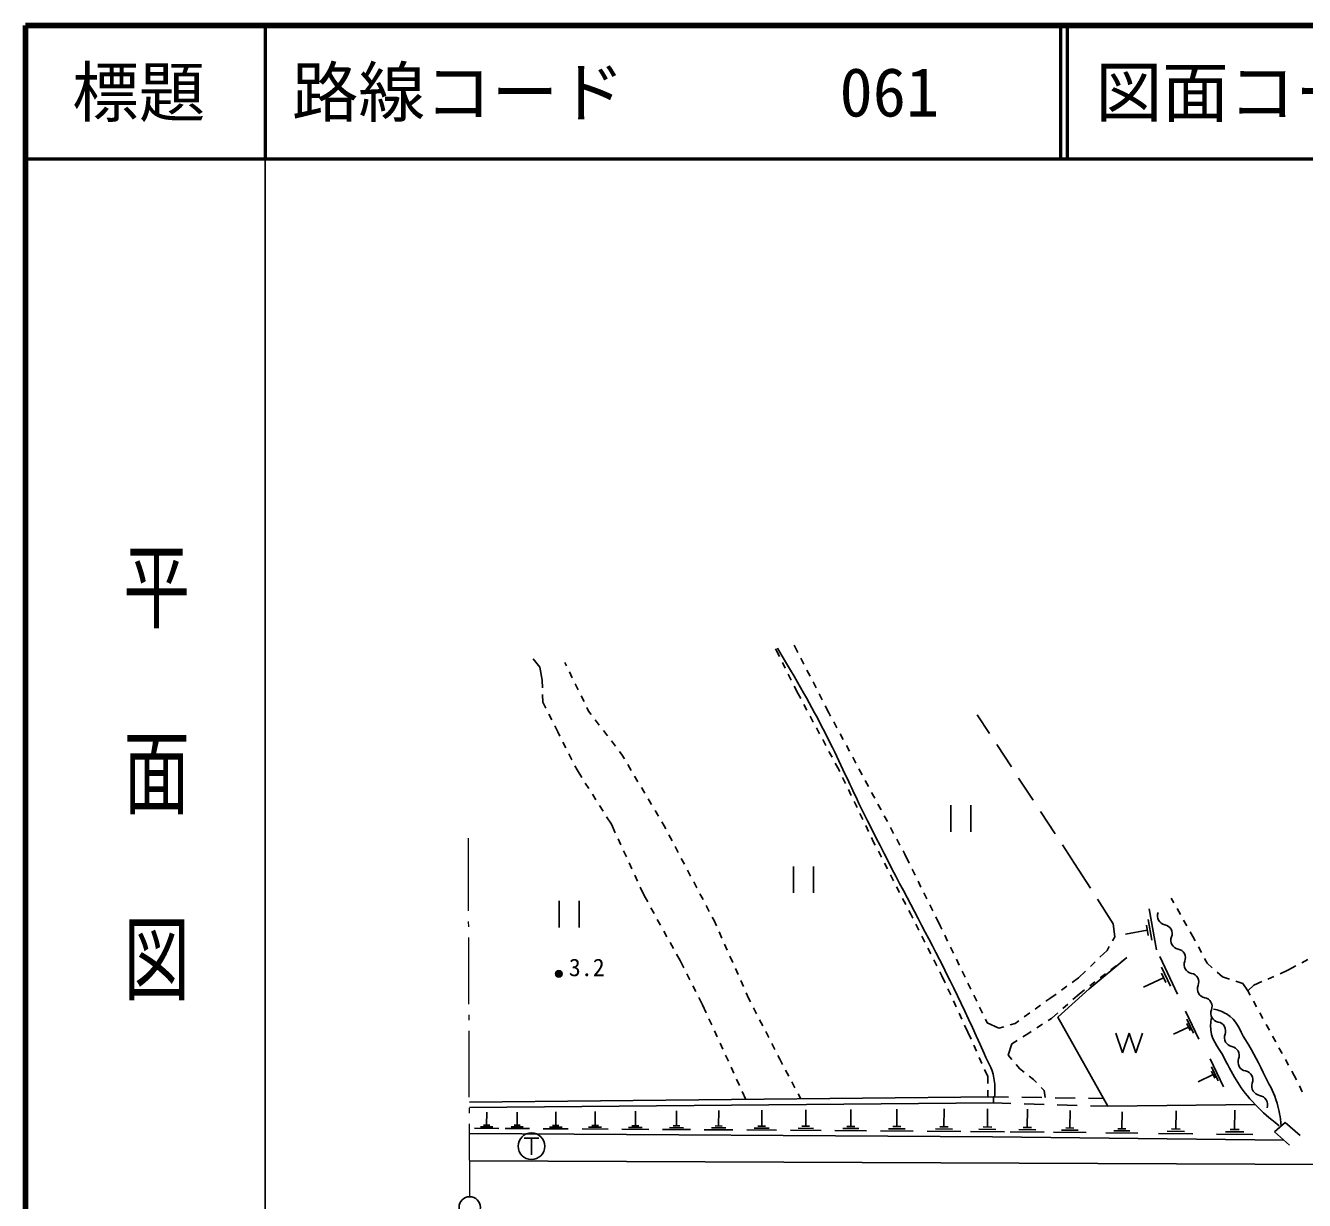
# Model space of a CAD drawing. Units: millimetres, scale not verified. Extents: x 40000 to 680000, y 20000 to 380000.
# Drawn here: x 40000 to 136063, y 291741 to 380000 of the extents above; entities that cross this region are included whole.
import ezdxf
from ezdxf.enums import TextEntityAlignment as Align

# ---------------------------------------------------------------- set-up
doc = ezdxf.new("R2010")
doc.units = ezdxf.units.MM
doc.header["$LTSCALE"] = 1000
for name, color, linetype, lineweight in [('M-BGD', 7, 'Continuous', 25), ('M-BGD-EXST', 7, 'Continuous', 25), ('M-BGD-HTXT', 7, 'Continuous', 13), ('M-BMK-SRVR', 3, 'Continuous', 25), ('M-STR-STRD', 7, 'Continuous', 25), ('M-TTL', 2, 'Continuous', 140), ('M-TTL-BAND', 7, 'Continuous', 25), ('M-TTL-LINE', 7, 'Continuous', 50)]:
    doc.layers.add(name, color=color, linetype=linetype, lineweight=lineweight)
doc.layers.add('M-TTL-TXT', color=7, linetype='Continuous')
doc.styles.add('@ＭＳ ゴシック', font='')
doc.styles.add('ＭＳ ゴシック', font='')
doc.styles.get('@ＭＳ ゴシック').set_extended_font_data('@MS Gothic')
doc.styles.get('ＭＳ ゴシック').set_extended_font_data('MS Gothic')

msp = doc.modelspace()

# ---------------------------------------------------------------- linework, layer by layer
at = {"layer": 'M-BGD'}
for p, q in [((98011, 332913), (97733, 333454)), ((78637, 331803), (78117, 332431)), ((96622, 332611), (96334, 333185)), ((98468, 332023), (98239, 332468)), ((78816, 330835), (78637, 331803)), ((80503, 332162), (80629, 331904)), ((80849, 331455), (81069, 331006)), ((97070, 331717), (96846, 332164)), ((98924, 331133), (98696, 331578)), ((78829, 330259), (78816, 330835)), ((81289, 330557), (81510, 330108)), ((97518, 330823), (97294, 331270)), ((99381, 330244), (99153, 330688)), ((78852, 329184), (78840, 329759)), ((81730, 329659), (81950, 329210)), ((98029, 329803), (97742, 330376)), ((98223, 329442), (98029, 329803)), ((99837, 329354), (99609, 329799)), ((79078, 328730), (78852, 329184)), ((82170, 328761), (82296, 328502)), ((98696, 328560), (98460, 329001)), ((100344, 328368), (100066, 328909)), ((79524, 327835), (79301, 328282)), ((82296, 328502), (82493, 328245)), ((82795, 327847), (83098, 327449)), ((99168, 327679), (98932, 328120)), ((100475, 328123), (100344, 328368)), ((100948, 327242), (100712, 327683)), ((111484, 328215), (112401, 326817)), ((79973, 326933), (79747, 327387)), ((80132, 326620), (79973, 326933)), ((83401, 327051), (83704, 326653)), ((99641, 326798), (99405, 327238)), ((101421, 326361), (101185, 326802)), ((80586, 325729), (80359, 326175)), ((84006, 326255), (84309, 325857)), ((100114, 325916), (99877, 326357)), ((101895, 325480), (101658, 325921)), ((112950, 325981), (114047, 324309)), ((81040, 324838), (80813, 325284)), ((84612, 325459), (84808, 325202)), ((84808, 325202), (84981, 324910)), ((100586, 325035), (100350, 325476)), ((102368, 324599), (102131, 325040)), ((81426, 324080), (81267, 324393)), ((81780, 323520), (81426, 324080)), ((85237, 324481), (85492, 324051)), ((101016, 324233), (100822, 324594)), ((101152, 323951), (101016, 324233)), ((102841, 323719), (102604, 324159)), ((82313, 322674), (82047, 323097)), ((85748, 323621), (86003, 323191)), ((101587, 323051), (101370, 323501)), ((103314, 322838), (103078, 323278)), ((114595, 323472), (115692, 321800)), ((82847, 321828), (82580, 322251)), ((86259, 322761), (86514, 322332)), ((86770, 321902), (87025, 321472)), ((102022, 322150), (101805, 322600)), ((103787, 321957), (103551, 322397)), ((83380, 320983), (83114, 321405)), ((87281, 321042), (87537, 320613)), ((102457, 321250), (102240, 321700)), ((104261, 321076), (104024, 321516)), ((109514, 321430), (109514, 319430)), ((111014, 321430), (111014, 319430)), ((116241, 320964), (117337, 319292)), ((84001, 319999), (83647, 320560)), ((84293, 319365), (84001, 319999)), ((87792, 320183), (87965, 319892)), ((87965, 319892), (88093, 319649)), ((102892, 320349), (102674, 320799)), ((103327, 319449), (103109, 319899)), ((104734, 320195), (104497, 320635)), ((88326, 319206), (88559, 318764)), ((103680, 318716), (103544, 318998)), ((105207, 319314), (104970, 319754)), ((84711, 318457), (84502, 318911)), ((85129, 317549), (84920, 318003)), ((88792, 318322), (89025, 317879)), ((103830, 318424), (103680, 318716)), ((104286, 317534), (104058, 317979)), ((105680, 318433), (105444, 318873)), ((106048, 317748), (105917, 317992)), ((117886, 318455), (118803, 317057)), ((85548, 316640), (85339, 317095)), ((89258, 317437), (89491, 316994)), ((104742, 316644), (104514, 317089)), ((106377, 317080), (106048, 317748)), ((118803, 317057), (119983, 315209)), ((85966, 315732), (85757, 316186)), ((89724, 316552), (89956, 316109)), ((97674, 316837), (97674, 314837)), ((99174, 316837), (99174, 314837)), ((105198, 315754), (104970, 316199)), ((106819, 316183), (106598, 316631)), ((86467, 314644), (86175, 315278)), ((90189, 315667), (90422, 315224)), ((105654, 314864), (105426, 315309)), ((107261, 315286), (107040, 315734)), ((80093, 314254), (80093, 312254)), ((81593, 314254), (81593, 312254)), ((86730, 314170), (86467, 314644)), ((90655, 314782), (90888, 314340)), ((106110, 313974), (105882, 314419)), ((107703, 314388), (107482, 314837)), ((120521, 314366), (121700, 312518)), ((126256, 314103), (126062, 314449)), ((87213, 313294), (86971, 313732)), ((91121, 313897), (91354, 313455)), ((106488, 313236), (106338, 313529)), ((106641, 312933), (106488, 313236)), ((108144, 313491), (107924, 313940)), ((124408, 313654), (124940, 310560)), ((126747, 313232), (126502, 313668)), ((87696, 312419), (87455, 312857)), ((91587, 313012), (91715, 312770)), ((91715, 312770), (91895, 312366)), ((107093, 312041), (106867, 312487)), ((108694, 312375), (108365, 313043)), ((108824, 312107), (108694, 312375)), ((121700, 312518), (121826, 311532)), ((124195, 312423), (124328, 311649)), ((124334, 312845), (124601, 311298)), ((127237, 312360), (126992, 312796)), ((88180, 311543), (87938, 311981)), ((92099, 311909), (92302, 311453)), ((107545, 311149), (107319, 311595)), ((109261, 311207), (109043, 311657)), ((121826, 311532), (121657, 311245)), ((124261, 312036), (122611, 311752)), ((127677, 311579), (127482, 311925)), ((127861, 311235), (127677, 311579)), ((88663, 310668), (88422, 311106)), ((92506, 310996), (92710, 310539)), ((107997, 310257), (107771, 310703)), ((109697, 310308), (109479, 310757)), ((121234, 310527), (120706, 310017)), ((121403, 310814), (121234, 310527)), ((128333, 310354), (128097, 310795)), ((89167, 309756), (88905, 310230)), ((89444, 309211), (89167, 309756)), ((92913, 310083), (93117, 309626)), ((108449, 309365), (108223, 309811)), ((110134, 309408), (109916, 309858)), ((120346, 309669), (119987, 309322)), ((121919, 309369), (121522, 309066)), ((122716, 309978), (122317, 309673)), ((125192, 310068), (126530, 307227)), ((128753, 309570), (128569, 309913)), ((129142, 309217), (128753, 309570)), ((135430, 309364), (134816, 309031)), ((136310, 309840), (135870, 309602)), ((89897, 308319), (89671, 308765)), ((93321, 309169), (93525, 308713)), ((108829, 308617), (108675, 308919)), ((109073, 308088), (108829, 308617)), ((110571, 308508), (110352, 308958)), ((119099, 308464), (118623, 308122)), ((119627, 308974), (119099, 308464)), ((121124, 308763), (120727, 308459)), ((125482, 308469), (123967, 307755)), ((125315, 308824), (125650, 308114)), ((125337, 309268), (126006, 307848)), ((129901, 308529), (129512, 308881)), ((130435, 308355), (129901, 308529)), ((133772, 308575), (133314, 308375)), ((134816, 309031), (134230, 308775)), ((90350, 307428), (90124, 307873)), ((93728, 308256), (93932, 307800)), ((109492, 307181), (109282, 307635)), ((111007, 307609), (110789, 308058)), ((118217, 307830), (117811, 307538)), ((119535, 307549), (119135, 307244)), ((120330, 308156), (119932, 307853)), ((131444, 308027), (130910, 308201)), ((131803, 307489), (131444, 308027)), ((132269, 307919), (131803, 307489)), ((131803, 307489), (131987, 307153)), ((132855, 308175), (132269, 307919)), ((90854, 306437), (90577, 306982)), ((94136, 307343), (94316, 306939)), ((94316, 306939), (94463, 306649)), ((109911, 306273), (109702, 306727)), ((111444, 306709), (111225, 307159)), ((116929, 306903), (116644, 306699)), ((117405, 307246), (116929, 306903)), ((118282, 306494), (117907, 306164)), ((119135, 307244), (118658, 306825)), ((132228, 306715), (132468, 306276)), ((91126, 305841), (90854, 306437)), ((94690, 306203), (94916, 305758)), ((110331, 305365), (110121, 305819)), ((111880, 305809), (111662, 306259)), ((115425, 305825), (115018, 305533)), ((116237, 306408), (115831, 306116)), ((117531, 305834), (117054, 305414)), ((127129, 305956), (128122, 303848)), ((132709, 305838), (132950, 305400)), ((91542, 304931), (91334, 305386)), ((95142, 305312), (95369, 304866)), ((110784, 304383), (110540, 304911)), ((112228, 305091), (112098, 305359)), ((113107, 304679), (112228, 305091)), ((113478, 304788), (113107, 304679)), ((114327, 305038), (113957, 304929)), ((114612, 305242), (114327, 305038)), ((116384, 304977), (115966, 304704)), ((117054, 305414), (116803, 305250)), ((127344, 304769), (126220, 304240)), ((127220, 305033), (127468, 304506)), ((127237, 305363), (127733, 304309)), ((133191, 304962), (133431, 304524)), ((91957, 304022), (91750, 304476)), ((92373, 303112), (92165, 303567)), ((95595, 304420), (95822, 303974)), ((111019, 303856), (110784, 304383)), ((114473, 303758), (114076, 303513)), ((115296, 304266), (114899, 304021)), ((115547, 304430), (115296, 304266)), ((121893, 304317), (122393, 302817)), ((122393, 302817), (122893, 304317)), ((122893, 304317), (123393, 302817)), ((123393, 302817), (123893, 304317)), ((133672, 304085), (133913, 303647)), ((92789, 302203), (92581, 302657)), ((96048, 303528), (96274, 303083)), ((96501, 302637), (96648, 302347)), ((111427, 302943), (111223, 303399)), ((114076, 303513), (113807, 302652)), ((113807, 302652), (114079, 302335)), ((134153, 303209), (134394, 302771)), ((93204, 301293), (92997, 301748)), ((96648, 302347), (96851, 301964)), ((111834, 302030), (111631, 302486)), ((114405, 301955), (114677, 301638)), ((114677, 301638), (115000, 301388)), ((128986, 302377), (129979, 300269)), ((129094, 301784), (129590, 300730)), ((134635, 302332), (134876, 301894)), ((93620, 300384), (93412, 300838)), ((97086, 301523), (97321, 301081)), ((112273, 301046), (112038, 301573)), ((112279, 300531), (112273, 301046)), ((115395, 301081), (115718, 300831)), ((115718, 300831), (115948, 300590)), ((129202, 301190), (128078, 300661)), ((129078, 301454), (129326, 300927)), ((135116, 301456), (135301, 301120)), ((135301, 301120), (135464, 300789)), ((94100, 299333), (93828, 299929)), ((97555, 300640), (97790, 300198)), ((98025, 299757), (98228, 299374)), ((112291, 299515), (112285, 300031)), ((116294, 300229), (116525, 299988)), ((116525, 299988), (116596, 299466)), ((135684, 300340), (135904, 299891)), ((112697, 299519), (73334, 299124)), ((73335, 298730), (112697, 299062)), ((113836, 299503), (112697, 299519)), ((112697, 299519), (112697, 299062)), ((114004, 299023), (112697, 299062)), ((116336, 299469), (114836, 299490)), ((116503, 298951), (115003, 298994)), ((118835, 299435), (117335, 299455)), ((119002, 298878), (117502, 298921)), ((120974, 299405), (119835, 299421)), ((121308, 298810), (120001, 298849)), ((132359, 298954), (121308, 298810)), ((74635, 297401), (74641, 298375)), ((76932, 297386), (76938, 298360)), ((79823, 297376), (79829, 298384)), ((82780, 297366), (82786, 298409)), ((85804, 297355), (85811, 298435)), ((88896, 297345), (88904, 298461)), ((92059, 297334), (92067, 298488)), ((95294, 297323), (95302, 298515)), ((98603, 297312), (98611, 298543)), ((101987, 297300), (101995, 298571)), ((105448, 297288), (105456, 298601)), ((108987, 297276), (108996, 298630)), ((112253, 297258), (112268, 298624)), ((115246, 297226), (115262, 298592)), ((118443, 297178), (118458, 298493)), ((122353, 297124), (122367, 298399)), ((126405, 297104), (126420, 298477)), ((130821, 297076), (130837, 298534)), ((75547, 297151), (73720, 297163)), ((75091, 297276), (74178, 297282)), ((74863, 297399), (74407, 297402)), ((77844, 297136), (76017, 297148)), ((77388, 297261), (76475, 297267)), ((77160, 297384), (76704, 297387)), ((80767, 297118), (78876, 297130)), ((80295, 297247), (79349, 297253)), ((80059, 297374), (79587, 297377)), ((83756, 297099), (81800, 297111)), ((83268, 297232), (82290, 297239)), ((83024, 297364), (82535, 297367)), ((86814, 297079), (84790, 297092)), ((86309, 297217), (85297, 297224)), ((86057, 297354), (85551, 297357)), ((89941, 297059), (87848, 297073)), ((89419, 297202), (88372, 297209)), ((89158, 297343), (88635, 297347)), ((93139, 297039), (90976, 297053)), ((92599, 297186), (91518, 297193)), ((92330, 297332), (91789, 297336)), ((96410, 297018), (94175, 297032)), ((95852, 297170), (94735, 297178)), ((95574, 297321), (95015, 297325)), ((99755, 296996), (97447, 297011)), ((99179, 297154), (98025, 297161)), ((98892, 297310), (98314, 297313)), ((103177, 296975), (100793, 296990)), ((102582, 297137), (101390, 297145)), ((102285, 297298), (101689, 297302)), ((106676, 296952), (104215, 296968)), ((106062, 297120), (104831, 297128)), ((105755, 297286), (105140, 297290)), ((110255, 296929), (107715, 296946)), ((109621, 297103), (108351, 297111)), ((109304, 297274), (108670, 297278)), ((113529, 296902), (110968, 296931)), ((112891, 297080), (111610, 297094)), ((112573, 297254), (111933, 297261)), ((116523, 296871), (113962, 296899)), ((115885, 297049), (114604, 297063)), ((115566, 297223), (114926, 297230)), ((119673, 296835), (117207, 296863)), ((119058, 297007), (117825, 297021)), ((118752, 297175), (118135, 297182)), ((122949, 296958), (121753, 296972)), ((122652, 297121), (122054, 297128)), ((127047, 296925), (125759, 296939)), ((126727, 297100), (126083, 297107)), ((131503, 296886), (130135, 296901)), ((131163, 297072), (130479, 297079)), ((133817, 296886), (134612, 297600)), ((133817, 296886), (134943, 295895)), ((134612, 297600), (135738, 296609)), ((73342, 296765), (112625, 296514)), ((112625, 296514), (134517, 296270)), ((123544, 296792), (121154, 296819)), ((127688, 296746), (125114, 296775)), ((132185, 296696), (129450, 296726))]:
    msp.add_line(p, q, dxfattribs=at)
msp.add_lwpolyline([(121308, 298810), (117541, 305520), (119891, 307637), (122716, 309978)], dxfattribs=at)
for radius in [250, 204, 159, 114, 68.2, 22.7]:
    msp.add_circle((80054, 308763), radius, dxfattribs=at)
for centre, radius, start, end in [((125691, 313103), 666, 157.3947, 260.04299), ((125460, 311790), 666, 337.3947, 80.04299), ((126691, 311278), 666, 157.3947, 260.04299), ((126460, 309965), 666, 337.3947, 80.04299), ((127691, 309452), 666, 157.3947, 260.04299), ((127460, 308140), 666, 337.3947, 80.04299), ((128691, 307627), 666, 157.3947, 260.04299), ((128460, 306314), 666, 337.3947, 80.04299), ((129704, 305807), 677, 158.22037, 260.01553), ((129470, 304473), 677, 338.22037, 80.01553), ((130727, 303971), 677, 158.22037, 260.01553), ((130492, 302638), 677, 338.22037, 80.01553), ((131750, 302135), 677, 158.22037, 260.01553), ((131515, 300802), 677, 338.22037, 80.01553), ((132813, 300324), 706, 161.2937, 260.79728), ((132587, 298929), 706, 341.2937, 80.79728)]:
    msp.add_arc(centre, radius, start, end, dxfattribs=at)
for points, knots in [([(96487, 333238), (98431, 329885), (99011, 328989), (100415, 326152), (100952, 325067), (101231, 324449), (101753, 323356), (102209, 322403), (102451, 321862), (102918, 320914), (106420, 313810), (108817, 310036), (111998, 302782), (112360, 301958), (112702, 301512), (112785, 300616), (112824, 300189), (112837, 299998), (112784, 299518)], [0, 0, 0, 0, 1, 1, 1, 2, 2, 2, 3, 3, 3, 4, 4, 4, 5, 5, 5, 6, 6, 6, 6]), ([(129101, 305492), (129025, 305252), (129030, 305132), (129016, 304899), (128953, 303863), (129554, 303365), (130032, 302444), (130786, 300989), (131221, 300132), (132359, 298954), (133014, 298275), (133297, 298008), (134171, 297357)], [0, 0, 0, 0, 1, 1, 1, 2, 2, 2, 3, 3, 3, 4, 4, 4, 4]), ([(129228, 306121), (129654, 306037), (129845, 305943), (130201, 305746), (131029, 305287), (131139, 304600), (131641, 303798), (132309, 302730), (132610, 302085), (133166, 300954), (133524, 300226), (133790, 299837), (134011, 299057), (134199, 298397), (134236, 298118), (134307, 297327)], [0, 0, 0, 0, 1, 1, 1, 2, 2, 2, 3, 3, 3, 4, 4, 4, 5, 5, 5, 5])]:
    msp.add_open_spline(points, degree=3, knots=knots, dxfattribs=at)
at = {"layer": 'M-BGD-EXST'}
for p, q in [((77448, 296410), (78548, 296410)), ((77998, 296410), (77998, 295160))]:
    msp.add_line(p, q, dxfattribs=at)
msp.add_circle((77998, 295810), 1000, dxfattribs=at)
at = {"layer": 'M-BGD-HTXT'}
for p, q in [((73280, 313490), (73260, 318963)), ((73285, 312290), (73283, 312690)), ((73306, 306490), (73288, 311490)), ((73311, 305290), (73309, 305690)), ((73332, 299490), (73314, 304490)), ((73337, 298290), (73335, 298690)), ((73360, 292016), (73340, 297490))]:
    msp.add_line(p, q, dxfattribs=at)
at = {"layer": 'M-BMK-SRVR'}
msp.add_circle((73363, 291216), 800, dxfattribs=at)
at = {"layer": 'M-STR-STRD'}
msp.add_line((73350, 294711), (153168, 294370), dxfattribs=at)
at = {"layer": 'M-TTL'}
for p, q in [((40000, 380000), (40000, 20000)), ((680000, 380000), (40000, 380000))]:
    msp.add_line(p, q, dxfattribs=at)
at = {"layer": 'M-TTL-BAND'}
msp.add_line((58000, 370000), (58000, 20000), dxfattribs=at)
at = {"layer": 'M-TTL-LINE'}
for p, q in [((58000, 380000), (58000, 370000)), ((117750, 380000), (117750, 370000)), ((118250, 380000), (118250, 370000)), ((40000, 370000), (680000, 370000))]:
    msp.add_line(p, q, dxfattribs=at)

# ---------------------------------------------------------------- texts
at = {"layer": 'M-BGD', "style": 'ＭＳ ゴシック'}
msp.add_text('3.2', height=1320, dxfattribs=at).set_placement((80807, 308189), align=Align.BOTTOM_LEFT)
at = {"layer": 'M-TTL-BAND', "style": '@ＭＳ ゴシック', "width": 1.4}
msp.add_text('平  面  図', height=3666, rotation=270, dxfattribs=at).set_placement((49777, 306475), align=Align.MIDDLE_RIGHT)
at = {"layer": 'M-TTL-TXT', "style": 'ＭＳ ゴシック'}
msp.add_text('標題', height=3666, dxfattribs=at).set_placement((48500, 375000), align=Align.MIDDLE_CENTER)
for s, p in [('路線コード', (60000, 375000)), ('061', (101142, 375000)), ('図面コード', (120380, 375000))]:
    msp.add_text(s, height=3666, dxfattribs=at).set_placement(p, align=Align.MIDDLE_LEFT)

doc.saveas('drawing.dxf')
